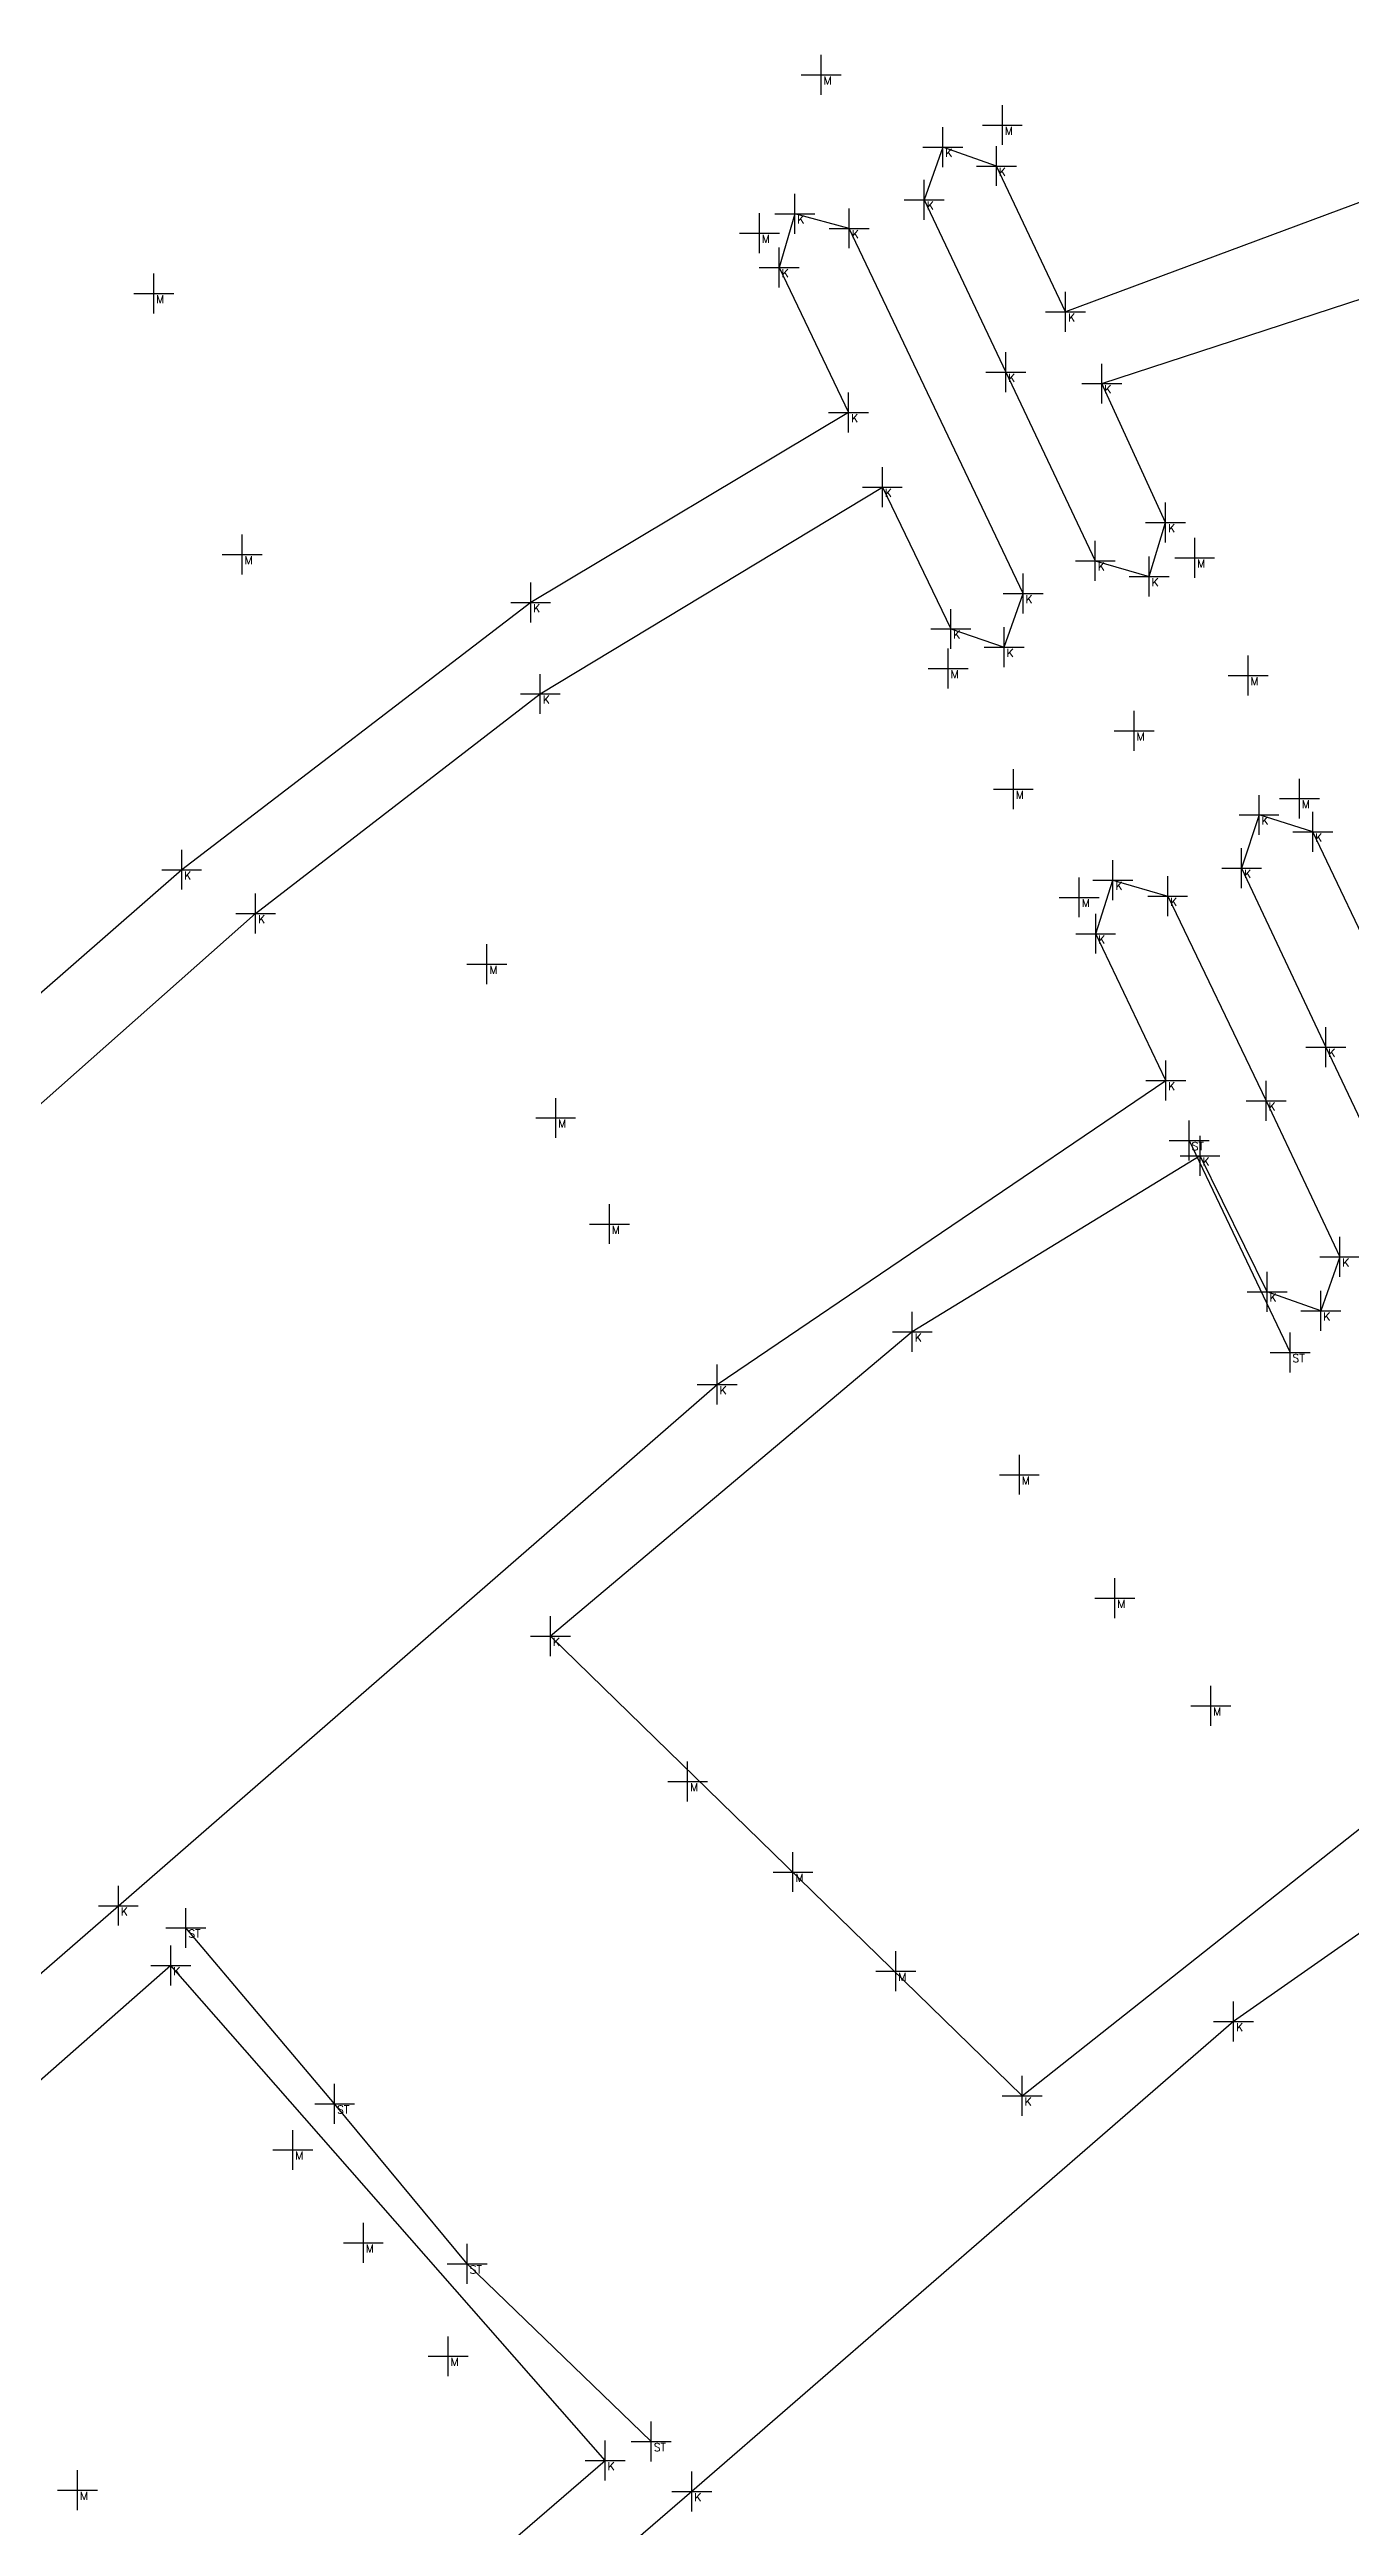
# Model space of a CAD drawing. Header units: metres. Extents: x 113488 to 113987, y 6281306 to 6282136.
# Drawn here: x 113648 to 113680.6, y 6281833.9 to 6281896 of the extents above; entities that cross this region are included whole.
import ezdxf
from ezdxf.enums import TextEntityAlignment as Align

# ---------------------------------------------------------------- set-up
doc = ezdxf.new("R2010")
doc.units = ezdxf.units.M
doc.header["$PDMODE"] = 2
doc.header["$PDSIZE"] = 0.5
for name, color, linetype in [('M-3YTOR', 7, 'Continuous'), ('M-4DETALJ', 7, 'Continuous'), ('M-BEF-STAKET', 81, 'STAKET'), ('M-BEF-VÄGKANTSTÖD', 1, 'Continuous'), ('pntdesc', 1, 'Continuous')]:
    doc.layers.add(name, color=color, linetype=linetype)
doc.styles.get("Standard").update_dxf_attribs({"font": 'simplex8.shx'})
doc.linetypes.add('STAKET', pattern='A,7,[134,morastr.shx,S=0.8,R=0,X=0,Y=0],0.6,[134,morastr.shx,S=0.8,R=0,X=0,Y=0],1', length=8.6)

# ---------------------------------------------------------------- blocks, each defined once
blk = doc.blocks.new('meas')
at = {"color": 0}
blk.add_point((0, 0), dxfattribs=at)
at = {"layer": 'pntdesc'}
blk.add_attdef('PNTDESC', text='', height=1, dxfattribs=at).set_placement((0.3, -0.21), align=Align.TOP_LEFT)

msp = doc.modelspace()

# ---------------------------------------------------------------- linework, layer by layer
at = {"layer": 'M-BEF-STAKET'}
for points in [[(113676.596, 6281868.614, 7.767), (113679.122, 6281863.303, 7.62)], [(113663.118, 6281836.006, 7.158), (113658.507, 6281840.46, 6.956), (113655.186, 6281844.468, 6.961), (113651.459, 6281848.878, 7.008)]]:
    msp.add_polyline3d(points, dxfattribs=at)
at = {"layer": 'M-BEF-VÄGKANTSTÖD'}
for points in [[(113701.895, 6281901.713, 6.766), (113702.329, 6281896.714, 6.877), (113691.599, 6281894.886, 7.128), (113681.716, 6281892.442, 7.396), (113673.499, 6281889.387, 7.641), (113671.765, 6281893.04, 7.581), (113670.423, 6281893.515, 7.575), (113669.957, 6281892.195, 7.595), (113671.999, 6281887.875, 7.633), (113674.243, 6281883.143, 7.581), (113675.591, 6281882.749, 7.58), (113676.004, 6281884.106, 7.589), (113674.408, 6281887.586, 7.641), (113687.932, 6281892.005, 7.234), (113699.992, 6281894.28, 6.904), (113700.853, 6281889.348, 6.839), (113702.244, 6281889.559, 6.826), (113703.701, 6281890.047, 6.804), (113705.102, 6281892.394, 6.763), (113705.393, 6281898.613, 6.7), (113704.218, 6281901.22, 6.703), (113701.906, 6281901.744, 6.753)], [(113633.891, 6281850.747, 6.63), (113630.654, 6281854.379, 6.684), (113643.786, 6281865.957, 7.015), (113653.206, 6281874.305, 7.256), (113660.338, 6281879.807, 7.445), (113668.908, 6281884.988, 7.632), (113670.622, 6281881.437, 7.571), (113671.959, 6281880.978, 7.558), (113672.434, 6281882.324, 7.58), (113668.079, 6281891.477, 7.59), (113666.716, 6281891.842, 7.576), (113666.324, 6281890.495, 7.603), (113668.062, 6281886.864, 7.632), (113660.097, 6281882.102, 7.44), (113651.353, 6281875.403, 7.19), (113642.348, 6281867.526, 6.928), (113634.863, 6281860.976, 6.702), (113631.528, 6281864.798, 6.66), (113630.466, 6281863.915, 6.621), (113628.862, 6281861.424, 6.546), (113628.466, 6281859.026, 6.544), (113628.852, 6281852.967, 6.474), (113631.067, 6281850.113, 6.513), (113633.903, 6281850.695, 6.612)], [(113699.76, 6281882.571, 6.971), (113700.604, 6281877.648, 7.059), (113694.748, 6281876.632, 7.2), (113690.948, 6281875.833, 7.333), (113681.456, 6281872.66, 7.633), (113679.691, 6281876.352, 7.586), (113678.345, 6281876.774, 7.597), (113677.909, 6281875.443, 7.583), (113680.02, 6281870.954, 7.654), (113682.166, 6281866.435, 7.606), (113683.503, 6281866.003, 7.602), (113683.976, 6281867.349, 7.603), (113682.348, 6281870.858, 7.622), (113691.405, 6281873.841, 7.374), (113700.507, 6281875.572, 7.108), (113701.412, 6281870.647, 7.023), (113703.478, 6281871.34, 6.979), (113704.154, 6281872.672, 6.922), (113704.468, 6281879.43, 6.881), (113702.462, 6281882.636, 6.895), (113699.768, 6281882.585, 6.965)], [(113636.691, 6281838.06, 6.521), (113649.767, 6281849.436, 6.927), (113664.768, 6281862.497, 7.33), (113676.008, 6281870.121, 7.623), (113674.252, 6281873.799, 7.556), (113674.684, 6281875.141, 7.578), (113676.056, 6281874.742, 7.576), (113678.521, 6281869.609, 7.647), (113680.369, 6281865.697, 7.601), (113679.893, 6281864.347, 7.573), (113678.547, 6281864.821, 7.583), (113676.866, 6281868.23, 7.617), (113669.658, 6281863.818, 7.442), (113660.594, 6281856.192, 7.216), (113672.41, 6281844.668, 7.284), (113682.152, 6281852.383, 7.574)], [(113684.82, 6281851.517, 7.627), (113677.708, 6281846.536, 7.44), (113664.135, 6281834.753, 6.997), (113653.152, 6281825.268, 6.653)], [(113652.281, 6281827.173, 6.694), (113661.963, 6281835.53, 6.975), (113651.081, 6281847.938, 6.95), (113644.219, 6281841.899, 6.774), (113633.317, 6281832.471, 6.478)]]:
    msp.add_polyline3d(points, dxfattribs=at)

# ---------------------------------------------------------------- block references
at = {"layer": 'M-3YTOR', "color": 90}
ref = msp.add_blockref('meas', (113667.374, 6281895.325, 7.6), dxfattribs=dict(at, xscale=0.2, yscale=0.2, zscale=0.2))
ref.add_attrib('PNTDESC', 'M', dxfattribs={"layer": 'pntdesc', "height": 0.2}).set_placement((113667.434, 6281895.283, 7.6), align=Align.TOP_LEFT)
ref = msp.add_blockref('meas', (113671.914, 6281894.067, 7.55), dxfattribs=dict(at, xscale=0.2, yscale=0.2, zscale=0.2))
ref.add_attrib('PNTDESC', 'M', dxfattribs={"layer": 'pntdesc', "height": 0.2}).set_placement((113671.974, 6281894.025, 7.55), align=Align.TOP_LEFT)
at = {"layer": 'M-3YTOR', "color": 130}
ref = msp.add_blockref('meas', (113670.423, 6281893.515, 7.575), dxfattribs=dict(at, xscale=0.2, yscale=0.2, zscale=0.2))
ref.add_attrib('PNTDESC', 'K', dxfattribs={"layer": 'pntdesc', "height": 0.2}).set_placement((113670.483, 6281893.473, 7.575), align=Align.TOP_LEFT)
ref = msp.add_blockref('meas', (113671.765, 6281893.04, 7.581), dxfattribs=dict(at, xscale=0.2, yscale=0.2, zscale=0.2))
ref.add_attrib('PNTDESC', 'K', dxfattribs={"layer": 'pntdesc', "height": 0.2}).set_placement((113671.825, 6281892.998, 7.581), align=Align.TOP_LEFT)
ref = msp.add_blockref('meas', (113669.957, 6281892.195, 7.595), dxfattribs=dict(at, xscale=0.2, yscale=0.2, zscale=0.2))
ref.add_attrib('PNTDESC', 'K', dxfattribs={"layer": 'pntdesc', "height": 0.2}).set_placement((113670.017, 6281892.153, 7.595), align=Align.TOP_LEFT)
ref = msp.add_blockref('meas', (113666.716, 6281891.842, 7.576), dxfattribs=dict(at, xscale=0.2, yscale=0.2, zscale=0.2))
ref.add_attrib('PNTDESC', 'K', dxfattribs={"layer": 'pntdesc', "height": 0.2}).set_placement((113666.776, 6281891.8, 7.576), align=Align.TOP_LEFT)
ref = msp.add_blockref('meas', (113668.079, 6281891.477, 7.59), dxfattribs=dict(at, xscale=0.2, yscale=0.2, zscale=0.2))
ref.add_attrib('PNTDESC', 'K', dxfattribs={"layer": 'pntdesc', "height": 0.2}).set_placement((113668.139, 6281891.435, 7.59), align=Align.TOP_LEFT)
at = {"layer": 'M-3YTOR', "color": 90}
ref = msp.add_blockref('meas', (113665.827, 6281891.355, 7.571), dxfattribs=dict(at, xscale=0.2, yscale=0.2, zscale=0.2))
ref.add_attrib('PNTDESC', 'M', dxfattribs={"layer": 'pntdesc', "height": 0.2}).set_placement((113665.887, 6281891.313, 7.571), align=Align.TOP_LEFT)
at = {"layer": 'M-3YTOR', "color": 130}
ref = msp.add_blockref('meas', (113666.324, 6281890.495, 7.603), dxfattribs=dict(at, xscale=0.2, yscale=0.2, zscale=0.2))
ref.add_attrib('PNTDESC', 'K', dxfattribs={"layer": 'pntdesc', "height": 0.2}).set_placement((113666.384, 6281890.453, 7.603), align=Align.TOP_LEFT)
at = {"layer": 'M-3YTOR', "color": 90}
ref = msp.add_blockref('meas', (113650.653, 6281889.846, 7.362), dxfattribs=dict(at, xscale=0.2, yscale=0.2, zscale=0.2))
ref.add_attrib('PNTDESC', 'M', dxfattribs={"layer": 'pntdesc', "height": 0.2}).set_placement((113650.713, 6281889.804, 7.362), align=Align.TOP_LEFT)
at = {"layer": 'M-3YTOR', "color": 130}
ref = msp.add_blockref('meas', (113673.499, 6281889.387, 7.641), dxfattribs=dict(at, xscale=0.2, yscale=0.2, zscale=0.2))
ref.add_attrib('PNTDESC', 'K', dxfattribs={"layer": 'pntdesc', "height": 0.2}).set_placement((113673.559, 6281889.345, 7.641), align=Align.TOP_LEFT)
ref = msp.add_blockref('meas', (113671.999, 6281887.875, 7.633), dxfattribs=dict(at, xscale=0.2, yscale=0.2, zscale=0.2))
ref.add_attrib('PNTDESC', 'K', dxfattribs={"layer": 'pntdesc', "height": 0.2}).set_placement((113672.059, 6281887.833, 7.633), align=Align.TOP_LEFT)
ref = msp.add_blockref('meas', (113674.408, 6281887.586, 7.641), dxfattribs=dict(at, xscale=0.2, yscale=0.2, zscale=0.2))
ref.add_attrib('PNTDESC', 'K', dxfattribs={"layer": 'pntdesc', "height": 0.2}).set_placement((113674.468, 6281887.544, 7.641), align=Align.TOP_LEFT)
ref = msp.add_blockref('meas', (113668.062, 6281886.864, 7.632), dxfattribs=dict(at, xscale=0.2, yscale=0.2, zscale=0.2))
ref.add_attrib('PNTDESC', 'K', dxfattribs={"layer": 'pntdesc', "height": 0.2}).set_placement((113668.122, 6281886.822, 7.632), align=Align.TOP_LEFT)
ref = msp.add_blockref('meas', (113668.908, 6281884.988, 7.632), dxfattribs=dict(at, xscale=0.2, yscale=0.2, zscale=0.2))
ref.add_attrib('PNTDESC', 'K', dxfattribs={"layer": 'pntdesc', "height": 0.2}).set_placement((113668.968, 6281884.946, 7.632), align=Align.TOP_LEFT)
ref = msp.add_blockref('meas', (113676.004, 6281884.106, 7.589), dxfattribs=dict(at, xscale=0.2, yscale=0.2, zscale=0.2))
ref.add_attrib('PNTDESC', 'K', dxfattribs={"layer": 'pntdesc', "height": 0.2}).set_placement((113676.064, 6281884.064, 7.589), align=Align.TOP_LEFT)
at = {"layer": 'M-3YTOR', "color": 90}
ref = msp.add_blockref('meas', (113652.867, 6281883.304, 7.279), dxfattribs=dict(at, xscale=0.2, yscale=0.2, zscale=0.2))
ref.add_attrib('PNTDESC', 'M', dxfattribs={"layer": 'pntdesc', "height": 0.2}).set_placement((113652.927, 6281883.262, 7.279), align=Align.TOP_LEFT)
at = {"layer": 'M-3YTOR', "color": 130}
ref = msp.add_blockref('meas', (113674.243, 6281883.143, 7.581), dxfattribs=dict(at, xscale=0.2, yscale=0.2, zscale=0.2))
ref.add_attrib('PNTDESC', 'K', dxfattribs={"layer": 'pntdesc', "height": 0.2}).set_placement((113674.303, 6281883.101, 7.581), align=Align.TOP_LEFT)
at = {"layer": 'M-3YTOR', "color": 90}
ref = msp.add_blockref('meas', (113676.733, 6281883.222, 7.565), dxfattribs=dict(at, xscale=0.2, yscale=0.2, zscale=0.2))
ref.add_attrib('PNTDESC', 'M', dxfattribs={"layer": 'pntdesc', "height": 0.2}).set_placement((113676.793, 6281883.18, 7.565), align=Align.TOP_LEFT)
at = {"layer": 'M-3YTOR', "color": 130}
ref = msp.add_blockref('meas', (113672.434, 6281882.324, 7.58), dxfattribs=dict(at, xscale=0.2, yscale=0.2, zscale=0.2))
ref.add_attrib('PNTDESC', 'K', dxfattribs={"layer": 'pntdesc', "height": 0.2}).set_placement((113672.494, 6281882.282, 7.58), align=Align.TOP_LEFT)
ref = msp.add_blockref('meas', (113675.591, 6281882.749, 7.58), dxfattribs=dict(at, xscale=0.2, yscale=0.2, zscale=0.2))
ref.add_attrib('PNTDESC', 'K', dxfattribs={"layer": 'pntdesc', "height": 0.2}).set_placement((113675.651, 6281882.707, 7.58), align=Align.TOP_LEFT)
ref = msp.add_blockref('meas', (113660.097, 6281882.102, 7.44), dxfattribs=dict(at, xscale=0.2, yscale=0.2, zscale=0.2))
ref.add_attrib('PNTDESC', 'K', dxfattribs={"layer": 'pntdesc', "height": 0.2}).set_placement((113660.157, 6281882.06, 7.44), align=Align.TOP_LEFT)
ref = msp.add_blockref('meas', (113670.622, 6281881.437, 7.571), dxfattribs=dict(at, xscale=0.2, yscale=0.2, zscale=0.2))
ref.add_attrib('PNTDESC', 'K', dxfattribs={"layer": 'pntdesc', "height": 0.2}).set_placement((113670.682, 6281881.395, 7.571), align=Align.TOP_LEFT)
ref = msp.add_blockref('meas', (113671.959, 6281880.978, 7.558), dxfattribs=dict(at, xscale=0.2, yscale=0.2, zscale=0.2))
ref.add_attrib('PNTDESC', 'K', dxfattribs={"layer": 'pntdesc', "height": 0.2}).set_placement((113672.019, 6281880.936, 7.558), align=Align.TOP_LEFT)
at = {"layer": 'M-3YTOR', "color": 90}
ref = msp.add_blockref('meas', (113670.557, 6281880.447, 7.526), dxfattribs=dict(at, xscale=0.2, yscale=0.2, zscale=0.2))
ref.add_attrib('PNTDESC', 'M', dxfattribs={"layer": 'pntdesc', "height": 0.2}).set_placement((113670.617, 6281880.405, 7.526), align=Align.TOP_LEFT)
at = {"layer": 'M-3YTOR', "color": 130}
ref = msp.add_blockref('meas', (113660.338, 6281879.807, 7.445), dxfattribs=dict(at, xscale=0.2, yscale=0.2, zscale=0.2))
ref.add_attrib('PNTDESC', 'K', dxfattribs={"layer": 'pntdesc', "height": 0.2}).set_placement((113660.398, 6281879.765, 7.445), align=Align.TOP_LEFT)
at = {"layer": 'M-3YTOR', "color": 90}
ref = msp.add_blockref('meas', (113678.07, 6281880.271, 7.555), dxfattribs=dict(at, xscale=0.2, yscale=0.2, zscale=0.2))
ref.add_attrib('PNTDESC', 'M', dxfattribs={"layer": 'pntdesc', "height": 0.2}).set_placement((113678.13, 6281880.229, 7.555), align=Align.TOP_LEFT)
ref = msp.add_blockref('meas', (113675.215, 6281878.886, 7.599), dxfattribs=dict(at, xscale=0.2, yscale=0.2, zscale=0.2))
ref.add_attrib('PNTDESC', 'M', dxfattribs={"layer": 'pntdesc', "height": 0.2}).set_placement((113675.275, 6281878.844, 7.599), align=Align.TOP_LEFT)
ref = msp.add_blockref('meas', (113672.19, 6281877.424, 7.54), dxfattribs=dict(at, xscale=0.2, yscale=0.2, zscale=0.2))
ref.add_attrib('PNTDESC', 'M', dxfattribs={"layer": 'pntdesc', "height": 0.2}).set_placement((113672.25, 6281877.382, 7.54), align=Align.TOP_LEFT)
ref = msp.add_blockref('meas', (113679.356, 6281877.184, 7.574), dxfattribs=dict(at, xscale=0.2, yscale=0.2, zscale=0.2))
ref.add_attrib('PNTDESC', 'M', dxfattribs={"layer": 'pntdesc', "height": 0.2}).set_placement((113679.416, 6281877.142, 7.574), align=Align.TOP_LEFT)
at = {"layer": 'M-3YTOR', "color": 130}
ref = msp.add_blockref('meas', (113678.345, 6281876.774, 7.597), dxfattribs=dict(at, xscale=0.2, yscale=0.2, zscale=0.2))
ref.add_attrib('PNTDESC', 'K', dxfattribs={"layer": 'pntdesc', "height": 0.2}).set_placement((113678.405, 6281876.732, 7.597), align=Align.TOP_LEFT)
ref = msp.add_blockref('meas', (113679.691, 6281876.352, 7.586), dxfattribs=dict(at, xscale=0.2, yscale=0.2, zscale=0.2))
ref.add_attrib('PNTDESC', 'K', dxfattribs={"layer": 'pntdesc', "height": 0.2}).set_placement((113679.751, 6281876.31, 7.586), align=Align.TOP_LEFT)
ref = msp.add_blockref('meas', (113651.353, 6281875.403, 7.19), dxfattribs=dict(at, xscale=0.2, yscale=0.2, zscale=0.2))
ref.add_attrib('PNTDESC', 'K', dxfattribs={"layer": 'pntdesc', "height": 0.2}).set_placement((113651.413, 6281875.361, 7.19), align=Align.TOP_LEFT)
ref = msp.add_blockref('meas', (113677.909, 6281875.443, 7.583), dxfattribs=dict(at, xscale=0.2, yscale=0.2, zscale=0.2))
ref.add_attrib('PNTDESC', 'K', dxfattribs={"layer": 'pntdesc', "height": 0.2}).set_placement((113677.969, 6281875.401, 7.583), align=Align.TOP_LEFT)
at = {"layer": 'M-3YTOR', "color": 90}
ref = msp.add_blockref('meas', (113673.841, 6281874.71, 7.54), dxfattribs=dict(at, xscale=0.2, yscale=0.2, zscale=0.2))
ref.add_attrib('PNTDESC', 'M', dxfattribs={"layer": 'pntdesc', "height": 0.2}).set_placement((113673.901, 6281874.668, 7.54), align=Align.TOP_LEFT)
at = {"layer": 'M-3YTOR', "color": 130}
ref = msp.add_blockref('meas', (113674.684, 6281875.141, 7.578), dxfattribs=dict(at, xscale=0.2, yscale=0.2, zscale=0.2))
ref.add_attrib('PNTDESC', 'K', dxfattribs={"layer": 'pntdesc', "height": 0.2}).set_placement((113674.744, 6281875.099, 7.578), align=Align.TOP_LEFT)
ref = msp.add_blockref('meas', (113676.056, 6281874.742, 7.576), dxfattribs=dict(at, xscale=0.2, yscale=0.2, zscale=0.2))
ref.add_attrib('PNTDESC', 'K', dxfattribs={"layer": 'pntdesc', "height": 0.2}).set_placement((113676.116, 6281874.7, 7.576), align=Align.TOP_LEFT)
ref = msp.add_blockref('meas', (113653.206, 6281874.305, 7.256), dxfattribs=dict(at, xscale=0.2, yscale=0.2, zscale=0.2))
ref.add_attrib('PNTDESC', 'K', dxfattribs={"layer": 'pntdesc', "height": 0.2}).set_placement((113653.266, 6281874.263, 7.256), align=Align.TOP_LEFT)
ref = msp.add_blockref('meas', (113674.252, 6281873.799, 7.556), dxfattribs=dict(at, xscale=0.2, yscale=0.2, zscale=0.2))
ref.add_attrib('PNTDESC', 'K', dxfattribs={"layer": 'pntdesc', "height": 0.2}).set_placement((113674.312, 6281873.757, 7.556), align=Align.TOP_LEFT)
at = {"layer": 'M-3YTOR', "color": 90}
ref = msp.add_blockref('meas', (113659.001, 6281873.033, 7.278), dxfattribs=dict(at, xscale=0.2, yscale=0.2, zscale=0.2))
ref.add_attrib('PNTDESC', 'M', dxfattribs={"layer": 'pntdesc', "height": 0.2}).set_placement((113659.061, 6281872.991, 7.278), align=Align.TOP_LEFT)
at = {"layer": 'M-3YTOR', "color": 130}
ref = msp.add_blockref('meas', (113680.02, 6281870.954, 7.654), dxfattribs=dict(at, xscale=0.2, yscale=0.2, zscale=0.2))
ref.add_attrib('PNTDESC', 'K', dxfattribs={"layer": 'pntdesc', "height": 0.2}).set_placement((113680.08, 6281870.912, 7.654), align=Align.TOP_LEFT)
ref = msp.add_blockref('meas', (113676.008, 6281870.121, 7.623), dxfattribs=dict(at, xscale=0.2, yscale=0.2, zscale=0.2))
ref.add_attrib('PNTDESC', 'K', dxfattribs={"layer": 'pntdesc', "height": 0.2}).set_placement((113676.068, 6281870.079, 7.623), align=Align.TOP_LEFT)
at = {"layer": 'M-3YTOR', "color": 90}
ref = msp.add_blockref('meas', (113660.723, 6281869.18, 7.275), dxfattribs=dict(at, xscale=0.2, yscale=0.2, zscale=0.2))
ref.add_attrib('PNTDESC', 'M', dxfattribs={"layer": 'pntdesc', "height": 0.2}).set_placement((113660.783, 6281869.138, 7.275), align=Align.TOP_LEFT)
at = {"layer": 'M-3YTOR', "color": 130}
ref = msp.add_blockref('meas', (113678.521, 6281869.609, 7.647), dxfattribs=dict(at, xscale=0.2, yscale=0.2, zscale=0.2))
ref.add_attrib('PNTDESC', 'K', dxfattribs={"layer": 'pntdesc', "height": 0.2}).set_placement((113678.581, 6281869.567, 7.647), align=Align.TOP_LEFT)
ref = msp.add_blockref('meas', (113676.866, 6281868.23, 7.617), dxfattribs=dict(at, xscale=0.2, yscale=0.2, zscale=0.2))
ref.add_attrib('PNTDESC', 'K', dxfattribs={"layer": 'pntdesc', "height": 0.2}).set_placement((113676.926, 6281868.188, 7.617), align=Align.TOP_LEFT)
at = {"layer": 'M-3YTOR', "color": 90}
ref = msp.add_blockref('meas', (113662.069, 6281866.522, 7.291), dxfattribs=dict(at, xscale=0.2, yscale=0.2, zscale=0.2))
ref.add_attrib('PNTDESC', 'M', dxfattribs={"layer": 'pntdesc', "height": 0.2}).set_placement((113662.129, 6281866.48, 7.291), align=Align.TOP_LEFT)
at = {"layer": 'M-3YTOR', "color": 130}
ref = msp.add_blockref('meas', (113680.369, 6281865.697, 7.601), dxfattribs=dict(at, xscale=0.2, yscale=0.2, zscale=0.2))
ref.add_attrib('PNTDESC', 'K', dxfattribs={"layer": 'pntdesc', "height": 0.2}).set_placement((113680.429, 6281865.655, 7.601), align=Align.TOP_LEFT)
ref = msp.add_blockref('meas', (113678.547, 6281864.821, 7.583), dxfattribs=dict(at, xscale=0.2, yscale=0.2, zscale=0.2))
ref.add_attrib('PNTDESC', 'K', dxfattribs={"layer": 'pntdesc', "height": 0.2}).set_placement((113678.607, 6281864.779, 7.583), align=Align.TOP_LEFT)
ref = msp.add_blockref('meas', (113679.893, 6281864.347, 7.573), dxfattribs=dict(at, xscale=0.2, yscale=0.2, zscale=0.2))
ref.add_attrib('PNTDESC', 'K', dxfattribs={"layer": 'pntdesc', "height": 0.2}).set_placement((113679.953, 6281864.305, 7.573), align=Align.TOP_LEFT)
ref = msp.add_blockref('meas', (113669.658, 6281863.818, 7.442), dxfattribs=dict(at, xscale=0.2, yscale=0.2, zscale=0.2))
ref.add_attrib('PNTDESC', 'K', dxfattribs={"layer": 'pntdesc', "height": 0.2}).set_placement((113669.718, 6281863.776, 7.442), align=Align.TOP_LEFT)
ref = msp.add_blockref('meas', (113664.768, 6281862.497, 7.33), dxfattribs=dict(at, xscale=0.2, yscale=0.2, zscale=0.2))
ref.add_attrib('PNTDESC', 'K', dxfattribs={"layer": 'pntdesc', "height": 0.2}).set_placement((113664.828, 6281862.455, 7.33), align=Align.TOP_LEFT)
at = {"layer": 'M-3YTOR', "color": 90}
ref = msp.add_blockref('meas', (113672.34, 6281860.239, 7.413), dxfattribs=dict(at, xscale=0.2, yscale=0.2, zscale=0.2))
ref.add_attrib('PNTDESC', 'M', dxfattribs={"layer": 'pntdesc', "height": 0.2}).set_placement((113672.4, 6281860.197, 7.413), align=Align.TOP_LEFT)
ref = msp.add_blockref('meas', (113674.733, 6281857.145, 7.431), dxfattribs=dict(at, xscale=0.2, yscale=0.2, zscale=0.2))
ref.add_attrib('PNTDESC', 'M', dxfattribs={"layer": 'pntdesc', "height": 0.2}).set_placement((113674.793, 6281857.103, 7.431), align=Align.TOP_LEFT)
at = {"layer": 'M-3YTOR', "color": 130}
ref = msp.add_blockref('meas', (113660.594, 6281856.192, 7.216), dxfattribs=dict(at, xscale=0.2, yscale=0.2, zscale=0.2))
ref.add_attrib('PNTDESC', 'K', dxfattribs={"layer": 'pntdesc', "height": 0.2}).set_placement((113660.654, 6281856.15, 7.216), align=Align.TOP_LEFT)
at = {"layer": 'M-3YTOR', "color": 90}
ref = msp.add_blockref('meas', (113677.135, 6281854.444, 7.458), dxfattribs=dict(at, xscale=0.2, yscale=0.2, zscale=0.2))
ref.add_attrib('PNTDESC', 'M', dxfattribs={"layer": 'pntdesc', "height": 0.2}).set_placement((113677.195, 6281854.402, 7.458), align=Align.TOP_LEFT)
ref = msp.add_blockref('meas', (113664.029, 6281852.549, 7.163), dxfattribs=dict(at, xscale=0.2, yscale=0.2, zscale=0.2))
ref.add_attrib('PNTDESC', 'M', dxfattribs={"layer": 'pntdesc', "height": 0.2}).set_placement((113664.089, 6281852.507, 7.163), align=Align.TOP_LEFT)
ref = msp.add_blockref('meas', (113666.669, 6281850.28, 7.208), dxfattribs=dict(at, xscale=0.2, yscale=0.2, zscale=0.2))
ref.add_attrib('PNTDESC', 'M', dxfattribs={"layer": 'pntdesc', "height": 0.2}).set_placement((113666.729, 6281850.238, 7.208), align=Align.TOP_LEFT)
at = {"layer": 'M-3YTOR', "color": 130}
ref = msp.add_blockref('meas', (113649.767, 6281849.436, 6.927), dxfattribs=dict(at, xscale=0.2, yscale=0.2, zscale=0.2))
ref.add_attrib('PNTDESC', 'K', dxfattribs={"layer": 'pntdesc', "height": 0.2}).set_placement((113649.827, 6281849.394, 6.927), align=Align.TOP_LEFT)
ref = msp.add_blockref('meas', (113651.081, 6281847.938, 6.95), dxfattribs=dict(at, xscale=0.2, yscale=0.2, zscale=0.2))
ref.add_attrib('PNTDESC', 'K', dxfattribs={"layer": 'pntdesc', "height": 0.2}).set_placement((113651.141, 6281847.896, 6.95), align=Align.TOP_LEFT)
at = {"layer": 'M-3YTOR', "color": 90}
ref = msp.add_blockref('meas', (113669.244, 6281847.796, 7.244), dxfattribs=dict(at, xscale=0.2, yscale=0.2, zscale=0.2))
ref.add_attrib('PNTDESC', 'M', dxfattribs={"layer": 'pntdesc', "height": 0.2}).set_placement((113669.304, 6281847.754, 7.244), align=Align.TOP_LEFT)
at = {"layer": 'M-3YTOR', "color": 130}
ref = msp.add_blockref('meas', (113677.708, 6281846.536, 7.44), dxfattribs=dict(at, xscale=0.2, yscale=0.2, zscale=0.2))
ref.add_attrib('PNTDESC', 'K', dxfattribs={"layer": 'pntdesc', "height": 0.2}).set_placement((113677.768, 6281846.494, 7.44), align=Align.TOP_LEFT)
ref = msp.add_blockref('meas', (113672.41, 6281844.668, 7.284), dxfattribs=dict(at, xscale=0.2, yscale=0.2, zscale=0.2))
ref.add_attrib('PNTDESC', 'K', dxfattribs={"layer": 'pntdesc', "height": 0.2}).set_placement((113672.47, 6281844.626, 7.284), align=Align.TOP_LEFT)
at = {"layer": 'M-3YTOR', "color": 90}
ref = msp.add_blockref('meas', (113654.137, 6281843.314, 6.908), dxfattribs=dict(at, xscale=0.2, yscale=0.2, zscale=0.2))
ref.add_attrib('PNTDESC', 'M', dxfattribs={"layer": 'pntdesc', "height": 0.2}).set_placement((113654.197, 6281843.272, 6.908), align=Align.TOP_LEFT)
ref = msp.add_blockref('meas', (113655.905, 6281840.987, 6.902), dxfattribs=dict(at, xscale=0.2, yscale=0.2, zscale=0.2))
ref.add_attrib('PNTDESC', 'M', dxfattribs={"layer": 'pntdesc', "height": 0.2}).set_placement((113655.965, 6281840.945, 6.902), align=Align.TOP_LEFT)
ref = msp.add_blockref('meas', (113658.028, 6281838.142, 6.909), dxfattribs=dict(at, xscale=0.2, yscale=0.2, zscale=0.2))
ref.add_attrib('PNTDESC', 'M', dxfattribs={"layer": 'pntdesc', "height": 0.2}).set_placement((113658.088, 6281838.1, 6.909), align=Align.TOP_LEFT)
at = {"layer": 'M-3YTOR', "color": 130}
ref = msp.add_blockref('meas', (113661.963, 6281835.53, 6.975), dxfattribs=dict(at, xscale=0.2, yscale=0.2, zscale=0.2))
ref.add_attrib('PNTDESC', 'K', dxfattribs={"layer": 'pntdesc', "height": 0.2}).set_placement((113662.023, 6281835.488, 6.975), align=Align.TOP_LEFT)
at = {"layer": 'M-3YTOR', "color": 90}
ref = msp.add_blockref('meas', (113648.744, 6281834.79, 6.699), dxfattribs=dict(at, xscale=0.2, yscale=0.2, zscale=0.2))
ref.add_attrib('PNTDESC', 'M', dxfattribs={"layer": 'pntdesc', "height": 0.2}).set_placement((113648.804, 6281834.748, 6.699), align=Align.TOP_LEFT)
at = {"layer": 'M-3YTOR', "color": 130}
ref = msp.add_blockref('meas', (113664.135, 6281834.753, 6.997), dxfattribs=dict(at, xscale=0.2, yscale=0.2, zscale=0.2))
ref.add_attrib('PNTDESC', 'K', dxfattribs={"layer": 'pntdesc', "height": 0.2}).set_placement((113664.195, 6281834.711, 6.997), align=Align.TOP_LEFT)
at = {"layer": 'M-4DETALJ', "color": 164}
ref = msp.add_blockref('meas', (113676.596, 6281868.614, 7.767), dxfattribs=dict(at, xscale=0.2, yscale=0.2, zscale=0.2))
ref.add_attrib('PNTDESC', 'ST', dxfattribs={"layer": 'pntdesc', "height": 0.2}).set_placement((113676.656, 6281868.572, 7.767), align=Align.TOP_LEFT)
ref = msp.add_blockref('meas', (113679.122, 6281863.303, 7.62), dxfattribs=dict(at, xscale=0.2, yscale=0.2, zscale=0.2))
ref.add_attrib('PNTDESC', 'ST', dxfattribs={"layer": 'pntdesc', "height": 0.2}).set_placement((113679.182, 6281863.261, 7.62), align=Align.TOP_LEFT)
ref = msp.add_blockref('meas', (113651.459, 6281848.878, 7.008), dxfattribs=dict(at, xscale=0.2, yscale=0.2, zscale=0.2))
ref.add_attrib('PNTDESC', 'ST', dxfattribs={"layer": 'pntdesc', "height": 0.2}).set_placement((113651.519, 6281848.836, 7.008), align=Align.TOP_LEFT)
ref = msp.add_blockref('meas', (113655.186, 6281844.468, 6.961), dxfattribs=dict(at, xscale=0.2, yscale=0.2, zscale=0.2))
ref.add_attrib('PNTDESC', 'ST', dxfattribs={"layer": 'pntdesc', "height": 0.2}).set_placement((113655.246, 6281844.426, 6.961), align=Align.TOP_LEFT)
ref = msp.add_blockref('meas', (113658.507, 6281840.46, 6.956), dxfattribs=dict(at, xscale=0.2, yscale=0.2, zscale=0.2))
ref.add_attrib('PNTDESC', 'ST', dxfattribs={"layer": 'pntdesc', "height": 0.2}).set_placement((113658.567, 6281840.418, 6.956), align=Align.TOP_LEFT)
ref = msp.add_blockref('meas', (113663.118, 6281836.006, 7.158), dxfattribs=dict(at, xscale=0.2, yscale=0.2, zscale=0.2))
ref.add_attrib('PNTDESC', 'ST', dxfattribs={"layer": 'pntdesc', "height": 0.2}).set_placement((113663.178, 6281835.964, 7.158), align=Align.TOP_LEFT)

doc.saveas('drawing.dxf')
